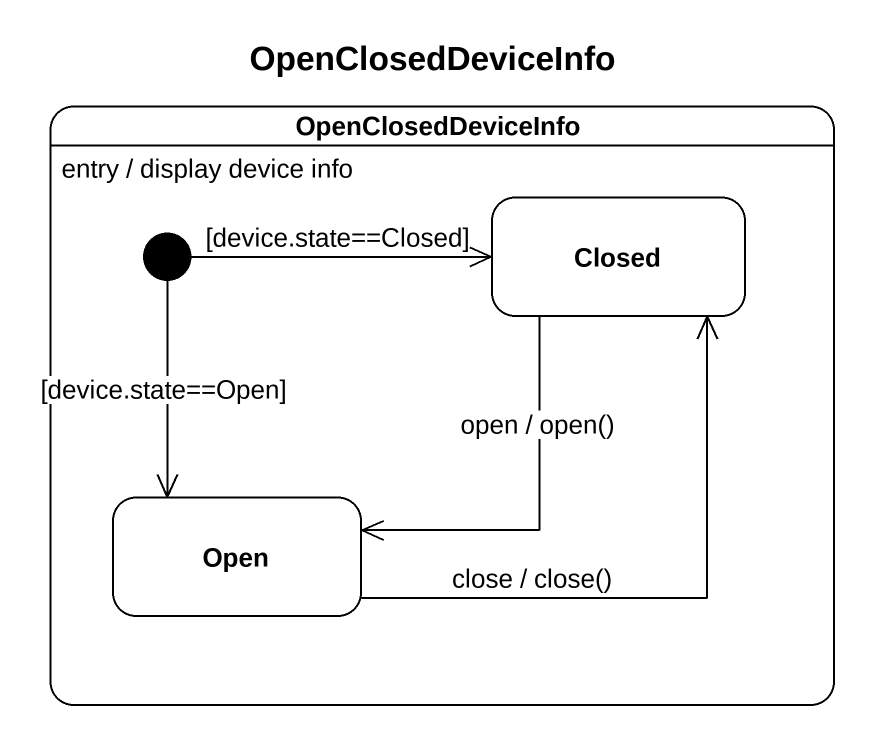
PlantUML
@startuml
title OpenClosedDeviceInfo
hide empty description
state OpenClosedDeviceInfo {
  state Closed
  state Open
  [*] -right-> Closed : [device.state==Closed]
  [*] --> Open : [device.state==Open]
}
OpenClosedDeviceInfo : entry / display device info
Closed --> Open : open / open()
Open -up-> Closed : close / close()
@enduml
